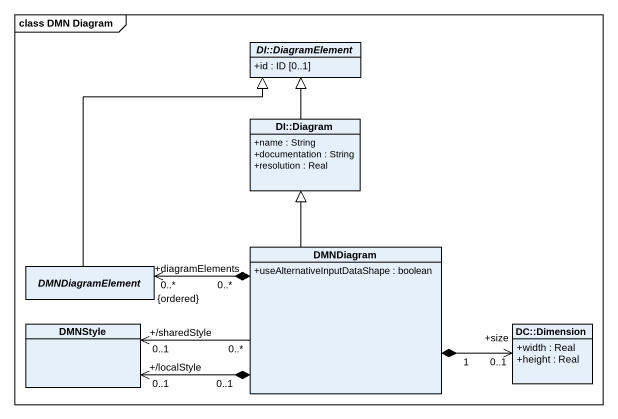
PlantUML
@startuml
mainframe class DMN Diagram
hide circle
hide empty members
skinparam classAttributeIconSize 0
abstract class "DI::DiagramElement" as DI_DiagramElement {
  +id : ID [0..1]
}
class "DI::Diagram" as DI_Diagram {
  +name : String
  +documentation : String
  +resolution : Real
}
abstract class DMNDiagramElement
class DMNDiagram {
  +useAlternativeInputDataShape : boolean
}
class DMNStyle
class "DC::Dimension" as DC_Dimension {
  +width : Real
  +height : Real
}
DI_Diagram -up-|> DI_DiagramElement
DMNDiagramElement -up-|> DI_DiagramElement
DMNDiagram -up-|> DI_Diagram
DMNDiagram "0..*" *-left-> "+diagramElements\n0..*\n{ordered}" DMNDiagramElement
DMNDiagram "0..1" *-left-> "+/localStyle\n0..1" DMNStyle
DMNDiagram "0..*" -left-> "+/sharedStyle\n0..1" DMNStyle
DMNDiagram "1" *-right-> "+size\n0..1" DC_Dimension
@enduml
